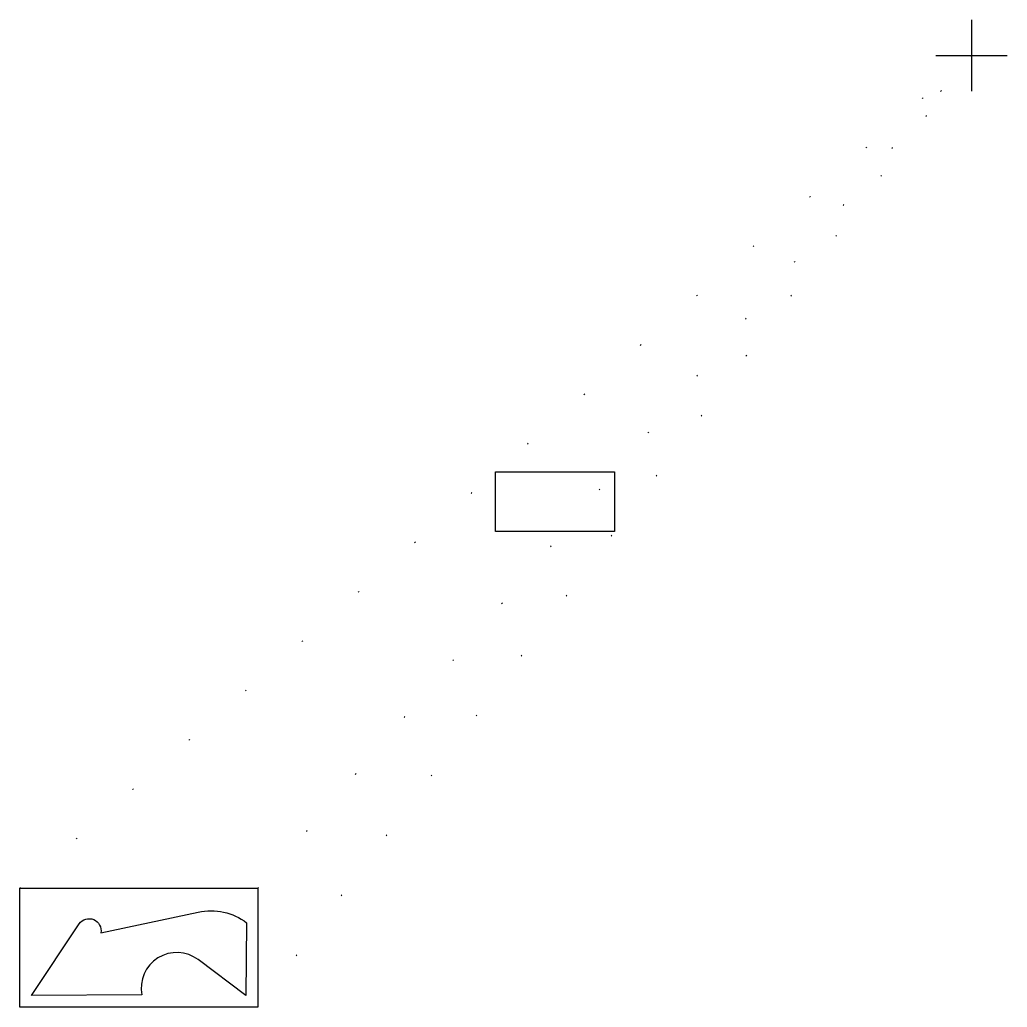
# Model space of a CAD drawing. Header units: millimetres. Extents: x 10 to 93, y 10 to 93.
import ezdxf

# ---------------------------------------------------------------- set-up
doc = ezdxf.new("R2010")
doc.units = ezdxf.units.MM
doc.linetypes.add('DOT', pattern=[6.3, 0.1, -6.2])
doc.layers.get('0').update_dxf_attribs({"lineweight": 25, "true_color": 0xffffff})

msp = doc.modelspace()

# ---------------------------------------------------------------- linework, layer by layer
for p, q in [((90, 93), (90, 87)), ((87, 90), (93, 90)), ((50, 55), (60, 55)), ((50, 50), (50, 55)), ((60, 55), (60, 50)), ((60, 50), (50, 50)), ((10, 20), (30, 20)), ((10, 10), (10, 20)), ((30, 20), (30, 10)), ((30, 10), (10, 10))]:
    msp.add_line(p, q)
at = {"linetype": 'DOT', "lineweight": 13}
for p, q in [((10, 20), (90, 90)), ((30, 20), (90, 90)), ((90, 90), (30, 10))]:
    msp.add_line(p, q, dxfattribs=at)
msp.add_lwpolyline([(11, 11), (15, 17, -0.823729), (16.812, 16.244), (25, 18, -0.2185), (29.071, 17.094), (29, 11), (25, 14, 0.684007), (20.251, 11.047)], format="xyb", close=True)

doc.saveas('drawing.dxf')
